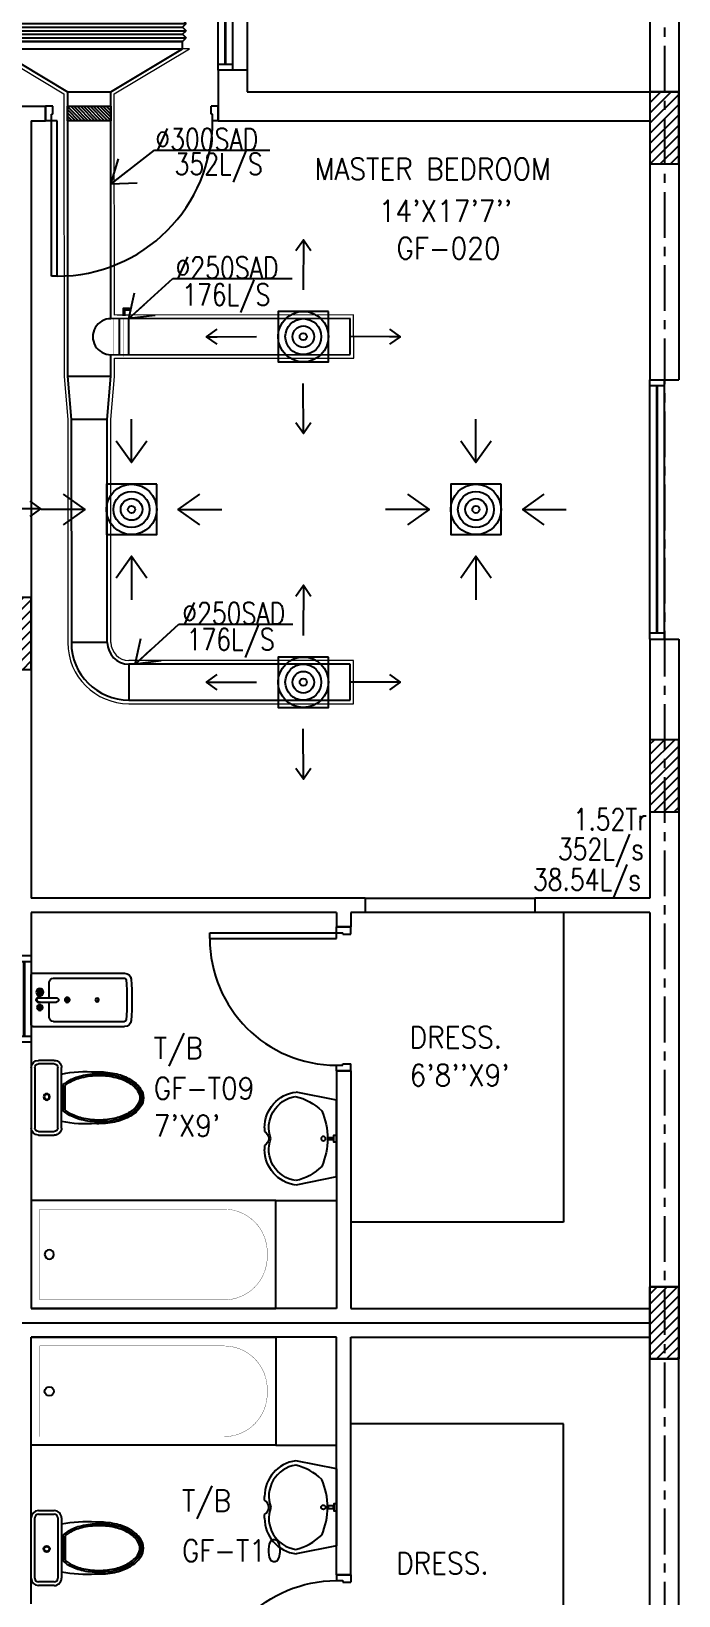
# Model space of a CAD drawing. Header units: millimetres. Extents: x -1288794 to 2153086, y -2701644 to -1335282.
# Drawn here: x 988963 to 993463, y -1493463 to -1482598 of the extents above; entities that cross this region are included whole.
import ezdxf

# ---------------------------------------------------------------- set-up
doc = ezdxf.new("R2010")
doc.units = ezdxf.units.MM
doc.header["$LTSCALE"] = 100
doc.linetypes.add('CENTER', pattern=[50.800000000000004, 31.75, -6.349999999999999, 6.349999999999999, -6.349999999999999])
doc.linetypes.add('DASHED2', pattern=[9.524999999999999, 6.349999999999999, -3.174999999999999])
for name, color, linetype in [('A-ANNO-TEXT', 8, 'Continuous'), ('A-DOOR', 4, 'Continuous'), ('A-FLOR-OVHD', 4, 'DASHED2'), ('A-FLOR-PFIX', 8, 'Continuous'), ('A-FLOR-SPCL', 8, 'Continuous'), ('A-GLAZ', 5, 'Continuous'), ('A-GRID', 253, 'CENTER'), ('A-WALL-FULL', 8, 'Continuous'), ('AC- VD', 5, 'Continuous'), ('AC-FD', 1, 'Continuous'), ('AC-SAD', 3, 'Continuous'), ('AC-SAD TEXT', 3, 'Continuous'), ('FCU-AC', 160, 'Continuous'), ('L1-E014-C22-VAC (08-08-2010)$0$ETA-AC-DAMPER', 4, 'Continuous'), ('RCD RIGHT', 1, 'Continuous'), ('S-COL- HACT.', 9, 'Continuous'), ('S-COL.', 8, 'Continuous'), ('SCD  RIGHT', 3, 'Continuous')]:
    doc.layers.add(name, color=color, linetype=linetype)
doc.layers.add('INSULATION', color=1, linetype='Continuous', lineweight=5)
doc.styles.add('ROMANS', font='romans.shx', dxfattribs={"width": 0.8})
doc.styles.add('SIMPLEX', font='simplex.shx', dxfattribs={"width": 0.8})
doc.dimstyles.new('100 of DIM2', dxfattribs={"dimscale": 0, "dimtxt": 200, "dimasz": 150, "dimexe": 75, "dimexo": 200, "dimgap": 75, "dimtad": 1, "dimdec": 0, "dimrnd": 5, "dimzin": 0, "dimdsep": 46, "dimtxsty": 'ROMANS', "dimblk": 'ARCHTICK', "dimcen": 100, "dimclrd": 94, "dimclre": 94, "dimclrt": 2, "dimadec": 0, "dimazin": 0, "dimtfac": 1, "dimtdec": 0, "dimtofl": 0, "dimtmove": 2, "dimatfit": 3, "dimldrblk": 'OPEN90', "dimfxl": 75, "dimtolj": 1, "dimtzin": 0, "dimarcsym": 0})
pattern_1 = [(45, (2089817.725293523, -1109556.6492245), (-35.35533905932737, 35.35533905932738), [])]

# ---------------------------------------------------------------- blocks, each defined once
blk = doc.blocks.new('W-180')
for p, q in [((1800, 100.000000000007), (0, 100)), ((1800, 6.9917e-12), (0, 0)), ((40, 0), (40, 100)), ((1759.999999999854, 100.0000000000064), (1760, 7.5318e-12))]:
    blk.add_line(p, q)
at = {"linetype": 'Continuous'}
for p, q in [((1759.999999999923, 53.0000000000036), (40, 52.99999999998624)), ((1759.999999999932, 47.00000000000357), (40, 46.99999999998624))]:
    blk.add_line(p, q, dxfattribs=at)
blk = doc.blocks.new('D-100-R1')
for p, q in [((-80.00000000005821, 979.9999999999707), (-80, 100.0000000000291)), ((-80.00000000005821, 979.9999999999707), (-40.00000000004365, 979.9999999999707)), ((-40.00000000004365, 979.9999999999707), (-40, 55.0000000000291)), ((-1000, 100), (-1000, -5.82077e-11)), ((-1000, 100), (-960, 100)), ((-960, 100), (-960, 54.9999999999709)), ((-960, 54.9999999999709), (-950, 55)), ((-950, 55), (-950, -5.82077e-11)), ((-80, 100.0000000000291), (0, 100.0000000000582)), ((-50, 55.0000000000291), (-50, 0)), ((-50, 55.0000000000291), (-40, 55.0000000000291)), ((-50, 0), (0, 0)), ((0, 100.0000000000582), (0, 0)), ((-1000, -5.82077e-11), (-950, -5.82077e-11))]:
    blk.add_line(p, q)
at = {"linetype": 'Continuous'}
blk.add_arc((-80, 100), 880, 90.00000000000378, 180, dxfattribs=at)
blk = doc.blocks.new('LAV-4')
for p, q in [((-266.2553468996721, 7.276000000000001e-12), (-322.3484069099377, -283.1271783695992)), ((-266.2553468996721, 7.276000000000001e-12), (268.0519240271296, 0)), ((268.0519240271296, 0), (323.5529494794882, -280.1389107684736)), ((-48.07998733082968, -499.72392714952), (-74.59001087079923, -499.72392714952)), ((75.40998912920077, -499.72392714952), (49.87656445829452, -499.72392714952))]:
    blk.add_line(p, q)
for points in [[(-24.61463215259391, 0), (-24.61463215259391, -18.45157084382663), (24.61463215259391, -18.45157084382663), (24.61463215259391, 0)], [(-9.230487057224307, -19.98922554723685), (-9.230487057224307, -56.89251003344543), (7.69207254768662, -56.89251003344543), (7.69207254768662, -19.98922554723685)]]:
    blk.add_lwpolyline(points, close=True)
blk.add_circle((-1.819e-12, -90.72062791136706), 15.37640423555422)
for centre, radius, start, end in [((73.51774171309624, -366.0048290156628), 375.0475363514937, 135.3333168206905, 167.1432053892985), ((9.77888685156e-05, -538.9130493305273), 477.4075751868683, 66.12608174697087, 113.8739638836853), ((-73.51774171310353, -366.0048290156628), 375.0475363514937, 12.5198795855179, 44.66671623331233), ((-74.59001087079923, -249.72392714952), 250, 187.6784243304662, 270), ((-74.59001087079923, -249.72392714952), 220, 188.5814100731269, 289.952340662111), ((75.40998912920077, -249.72392714952), 220, 250.0877971685924, 350.8514804261562), ((75.40998912920077, -249.72392714952), 250, 270, 353.0120881961146), ((0.8982885637287836, -526.6306539273427), 55.88240739009742, 28.78265211223072, 151.2173478877693), ((49.72955216628361, -499.4580362637716), 0, 238.1883268074506, 0)]:
    blk.add_arc(centre, radius, start, end)
blk = doc.blocks.new('BT-2')
blk.add_lwpolyline([(0, 750), (1700, 749.9999999999997), (1700, -2.842e-13), (0, 0)], close=True)
at = {"const_width": 2}
blk.add_lwpolyline([(60, 690), (1340, 689.9999999999997, -0.4142135623730984), (1640, 389.9999999999961), (1640.000000000007, 359.9999999999925, -0.4142135623730888), (1340.000000000007, 59.99999999999977), (59.99999999999272, 60)], format="xyb", close=True, dxfattribs=at)
blk.add_circle((125.037195624338, 374.5032545407373), 31.93218163190613)
blk = doc.blocks.new('BIDET-1')
for p, q in [((175, 0), (-175, 0)), ((-185, -10), (-185.0000000000582, -649.1164947376237)), ((-38.65484364598524, -59.29155510873534), (-68.97727388842033, -59.27133589040022)), ((-53.8059491579188, -44.12023037835024), (-53.82616837625391, -74.44266062078532)), ((-15.00000000005821, -54.30481953505659), (-15, -174.3048195349984)), ((14.99999999994179, -54.30481953505659), (15, -174.3048195349984)), ((38.65484364586882, -59.29155510873534), (68.97727388830388, -59.27133589040022)), ((53.8059491578606, -44.12023037835024), (53.82616837625391, -74.44266062078532)), ((185, -10), (184.9999999999418, -649.1164947376237)), ((-150, -155), (-150.0000000000582, -649.1164947376237)), ((-15, -125), (-120, -125)), ((120, -125), (15, -125)), ((150, -155), (150, -649.1164947376237)), ((12.5, -250), (-12.5, -250)), ((-8.83883476484334, -258.8388347648433), (8.838834764785132, -241.1611652351567)), ((-8.83883476484334, -241.1611652351567), (8.838834764785132, -258.8388347648433)), ((0, -237.5), (0, -262.5))]:
    blk.add_line(p, q)
for centre, radius in [((-53.81605876714457, -59.28144549956779), 25), ((-53.81605876714457, -59.28144549956779), 20), ((-53.81605876714457, -59.28144549956779), 15.16121849181179), ((-53.81605876714457, -59.28144549956779), 10.16121849181179), ((53.81605876714457, -59.28144549956779), 20), ((53.81605876714457, -59.28144549956779), 15.16121849181179), ((53.81605876714457, -59.28144549956779), 10.16121849181179), ((0, -250), 17.5), ((0, -250), 12.5), ((0, -457.4883129823137), 12.5), ((0, -457.4883129823137), 10)]:
    blk.add_circle(centre, radius)
for centre, radius, start, end in [((-175, -10), 10, 90, 180), ((175, -10), 10, 0, 90), ((0, -54.30481953499839), 20, 318.5903778907394, 221.4096221092606), ((0, -54.30481953499839), 15, 0, 180), ((-120, -155), 30, 90, 180), ((0, -174.3048195349984), 15, 180, 0), ((120, -155), 30, 0, 90), ((-140, -649.1164947376237), 45, 180, 265.2062157567246), ((-140, -649.1164947376237), 10, 180, 265.2062157567246), ((140, -649.1164947376237), 10, 274.7937842432754, 0), ((140, -649.1164947376237), 45, 274.7937842432754, 0), ((-5.82077e-11, 1020.270940063172), 1720.247566027802, 265.2062157567246, 274.7937842432754), ((-5.82077e-11, 1020.270940063172), 1685.247566027802, 265.2062157567246, 274.7937842432754)]:
    blk.add_arc(centre, radius, start, end)
blk = doc.blocks.new('WC-1')
for p, q in [((-210, 6.45741e-11), (210, -6.45741e-11)), ((-260.0000000000582, -159.9999999999113), (-260.0000000000155, -49.99999999992041)), ((-235.0000000000582, -159.9999999999281), (-235.0000000000155, -49.99999999992815)), ((-210.0000000000073, -24.99999999993543), (209.9999999999927, -25.00000000006457)), ((234.9999999999845, -50.00000000006276), (234.99999999996, -160.0000000000627)), ((259.9999999999845, -50.00000000007048), (259.99999999996, -160.0000000000705)), ((209.9999999999527, -185.0000000000646), (-210.0000000000655, -184.9999999999354)), ((209.9999999999445, -210.0000000000646), (-210.0000000000737, -209.9999999999354)), ((91.47615770909852, -222.5000000000282), (-91.47615771196342, -222.4999999999718)), ((85.75415153929588, -235.0000000000264), (-85.75415153759332, -234.9999999999736))]:
    blk.add_line(p, q)
for radius in [22.10058430915524, 17.10058430915523]:
    blk.add_circle((-6.103973758987193, -107.4929482146744), radius)
for centre, radius, start, end in [((-210.0000000000155, -49.99999999993542), 50, 89.99999999998244, 179.9999999999824), ((-210.0000000000155, -49.99999999993542), 25, 89.99999999998244, 179.9999999999824), ((209.9999999999845, -50.00000000006457), 50, 359.9999999999894, 89.99999999998244), ((209.9999999999845, -50.00000000006457), 25, 359.9999999999894, 89.99999999998244), ((-210.0000000000582, -159.9999999999354), 50, 179.9999999999792, 269.9999999999824), ((-210.0000000000582, -159.9999999999354), 25, 179.9999999999792, 269.9999999999824), ((722.2740576860797, -383.2329258520217), 904.0616061515724, 168.9528762463656, 184.063166162121), ((209.99999999996, -160.0000000000646), 25, 269.9999999999824, 359.9999999999884), ((209.99999999996, -160.0000000000646), 50, 269.9999999999824, 359.9999999999884), ((178.1919626198178, -428.1672622903807), 340.7320624944951, 149.8586144479107, 166.4765809055045), ((178.1919626198178, -428.1672622903625), 328.2320624944887, 149.858614447914, 166.4765809055076), ((68.55654542101274, -364.5079877878317), 213.9549828051977, 138.4151582942605, 149.8586144479058), ((68.55654542100363, -364.5079877878317), 201.4549828051949, 139.9943486805204, 149.8586144479042), ((-68.55654542114553, -364.5079877877533), 201.4549828051043, 30.14138555206289, 40.00565131911324), ((-68.55654542114553, -364.5079877877352), 213.9549828050913, 30.14138555205902, 41.58484170619487), ((-178.1919626200979, -428.1672622902533), 328.2320624945077, 13.5234190944571, 30.14138555205006), ((-178.1919626200888, -428.1672622902715), 340.7320624945054, 13.52341909446088, 30.14138555205409), ((352.1246317655295, -470.000000000117), 519.6246317656733, 166.4765809054962, 179.9999999999812), ((352.1246317655387, -470.0000000001262), 507.1246317656823, 166.4765809054951, 179.9999999999801), ((-352.1246317658261, -469.9999999999102), 507.1246317656823, 359.9999999999848, 13.52341909446973), ((-352.1246317658261, -469.999999999901), 519.6246317656824, 359.9999999999836, 13.52341909446853), ((352.1246317655295, -470.0000000001081), 532.1246317656733, 177.5541293824439, 179.9999999999824), ((352.1246317654022, -470.0000000001081), 532.1246317655459, 179.9999999999824, 193.523419094469), ((352.1246317654022, -470.0000000000898), 519.6246317655459, 179.9999999999836, 193.5234190944703), ((352.1246317654022, -470.0000000000807), 507.1246317655458, 179.9999999999849, 193.5234190944715), ((-352.1246317660534, -469.9999999998647), 507.1246317659097, 346.4765809054981, 359.99999999998), ((-352.1246317660625, -469.9999999998738), 519.6246317659188, 346.4765809054994, 359.9999999999814), ((-352.1246317660716, -469.9999999998921), 532.1246317659279, 346.4765809055007, 359.9999999999824), ((-352.1246317658261, -469.9999999998921), 532.1246317656824, 359.9999999999824, 2.445870617514181), ((178.1919626197104, -511.8327377097467), 353.2320624944095, 193.5234190944576, 210.1413855520581), ((178.1919626197286, -511.8327377097648), 340.7320624944198, 193.5234190944536, 210.1413855520537), ((178.1919626197468, -511.832737709783), 328.2320624944313, 193.5234190944496, 210.1413855520493), ((-178.1919626202598, -511.8327377095465), 328.2320624946647, 329.8586144479149, 346.4765809054953), ((-178.1919626202598, -511.8327377095283), 340.7320624946722, 329.8586144479113, 346.476580905492), ((-178.1919626202507, -511.8327377095101), 353.2320624946706, 329.8586144479074, 346.4765809054887), ((68.55654542087541, -575.4920122122558), 226.4549828051087, 210.1413855520583, 234.4971620979831), ((68.55654542087541, -575.4920122122468), 213.954982805112, 210.1413855520589, 234.4971620979841), ((68.55654542087541, -575.4920122122284), 201.4549828051248, 210.1413855520627, 234.497162097987), ((-2.055458e-10, -671.5946751609408), 108.4053248390518, 234.4971620979795, 269.9999999999824), ((-2.055458e-10, -671.5946751609408), 95.90532483905179, 234.4971620979795, 269.9999999999824), ((-2.055458e-10, -671.5946751609408), 83.40532483905234, 234.4971620979796, 269.9999999999824), ((-2.055458e-10, -671.5946751609498), 83.40532483905031, 269.9999999999824, 305.5028379019857), ((-2.055458e-10, -671.5946751609498), 95.90532483905048, 269.9999999999824, 305.5028379019858), ((-2.055458e-10, -671.5946751609498), 108.4053248390506, 269.9999999999824, 305.5028379019859), ((-68.55654542121921, -575.4920122122047), 201.4549828051104, 305.5028379019778, 329.8586144479044), ((-68.55654542121921, -575.4920122122047), 213.954982805105, 305.502837901979, 329.8586144479049), ((-68.55654542122828, -575.4920122122139), 226.4549828051069, 305.502837901982, 329.8586144479068)]:
    blk.add_arc(centre, radius, start, end)
at = {"linetype": 'Continuous', "ltscale": 50}
blk.add_arc((-722.274057685634, -383.2329258515035), 904.0616061509076, 355.9368338378321, 11.04712375360263, dxfattribs=at)
blk = doc.blocks.new('W-60')
for p, q in [((600, 99.99999999997908), (0, 100)), ((600, -2.09468e-11), (0, 0)), ((40, 0), (40, 100)), ((559.9999999998544, 99.99999999997853), (560, -2.04068e-11))]:
    blk.add_line(p, q)
at = {"linetype": 'Continuous'}
for p, q in [((559.9999999999229, 52.99999999997565), (40, 52.99999999998624)), ((559.9999999999317, 46.99999999997564), (40, 46.99999999998624))]:
    blk.add_line(p, q, dxfattribs=at)
blk = doc.blocks.new('W-120')
for p, q in [((1200, 100.0000000000075), (0, 100)), ((1200, 7.5318e-12), (0, 0)), ((40, 0), (40, 100)), ((1159.999999999854, 100.000000000007), (1160, 8.0718e-12))]:
    blk.add_line(p, q)
at = {"linetype": 'Continuous'}
for p, q in [((1159.999999999923, 53.00000000000412), (40, 52.99999999998624)), ((1159.999999999931, 47.00000000000412), (40, 46.99999999998624))]:
    blk.add_line(p, q, dxfattribs=at)
blk = doc.blocks.new('D-120-R1')
for p, q in [((-80.00000000005821, 1180.000000000058), (-40.00000000005821, 1180.000000000058)), ((-80.00000000005821, 1180.000000000029), (-80, 100.0000000000291)), ((-40.00000000005821, 1180.000000000058), (-40, 55.0000000000291)), ((-1200, 100), (-1160, 100)), ((-1200, 100), (-1200, -5.82077e-11)), ((-1160, 100), (-1160, 54.9999999999709)), ((-1160, 54.9999999999709), (-1150, 55)), ((-1150, 55), (-1150, -5.82077e-11)), ((-80, 100.0000000000291), (0, 100.0000000000582)), ((-50, 55.0000000000291), (-40, 55.0000000000291)), ((-50, 55.0000000000291), (-50, 0)), ((-50, 0), (0, 0)), ((0, 100.0000000000582), (0, 0)), ((-1200, -5.82077e-11), (-1150, -5.82077e-11))]:
    blk.add_line(p, q)
at = {"linetype": 'Continuous'}
blk.add_arc((-80, 100.0000000000291), 1080, 90.00000000000308, 180.0000000000015, dxfattribs=at)
blk = doc.blocks.new('_ArchTick')
at = {"color": 0, "linetype": 'ByBlock', "const_width": 0.15}
blk.add_lwpolyline([(-0.5, -0.5), (0.5, 0.5)], dxfattribs=at)
blk = doc.blocks.new('fcu 2 tr')
h = blk.add_hatch()
h.set_pattern_fill('NET', color=3)
h.set_pattern_definition([(0, (0, 0), (0, 3.175), []), (90, (0, 0), (-3.175, 1.944126793646423e-16), [])])
h.paths.add_polyline_path([(80953.5437703794, -1588492.986246665), (79653.5437703794, -1588492.986246665), (79653.5437703794, -1588542.986246665), (80953.5437703794, -1588542.986246665)])
at = {"layer": 'FCU-AC'}
for p, q in [((79653.5437703794, -1587779.986246665), (79628.5437703794, -1587804.986246665)), ((80953.5437703794, -1587779.986246665), (79653.5437703794, -1587779.986246665)), ((80953.5437703794, -1587779.986246665), (80978.5437703794, -1587804.986246665)), ((80978.5437703794, -1587804.986246665), (79628.5437703794, -1587804.986246665)), ((79653.5437703794, -1587829.986246665), (79628.5437703794, -1587804.986246665)), ((79653.5437703794, -1587829.986246665), (79628.5437703794, -1587854.986246665)), ((80978.5437703794, -1587854.986246665), (79628.5437703794, -1587854.986246665)), ((79653.5437703794, -1587879.986246665), (79628.5437703794, -1587854.986246665)), ((79653.5437703794, -1587879.986246665), (79628.5437703794, -1587904.986246665)), ((80953.5437703794, -1587829.986246665), (79653.5437703794, -1587829.986246665)), ((80953.5437703794, -1587829.986246665), (79653.5437703794, -1587829.986246665)), ((80953.5437703794, -1587879.986246665), (79653.5437703794, -1587879.986246665)), ((80953.5437703794, -1587879.986246665), (79653.5437703794, -1587879.986246665)), ((80953.5437703794, -1587829.986246665), (80978.5437703794, -1587804.986246665)), ((80953.5437703794, -1587829.986246665), (80978.5437703794, -1587854.986246665)), ((80953.5437703794, -1587879.986246665), (80978.5437703794, -1587854.986246665)), ((80953.5437703794, -1587879.986246665), (80978.5437703794, -1587904.986246665)), ((80978.5437703794, -1587904.986246665), (79628.5437703794, -1587904.986246665)), ((79653.5437703794, -1587929.986246665), (79628.5437703794, -1587904.986246665)), ((80953.5437703794, -1587929.986246665), (80978.5437703794, -1587904.986246665))]:
    blk.add_line(p, q, dxfattribs=at)
at = {"layer": 'FCU-AC', "color": 1}
for p, q in [((80953.5437703794, -1587729.986246665), (79653.5437703794, -1587729.986246665)), ((79653.5437703794, -1587729.986246665), (79653.5437703794, -1587779.986246665)), ((79653.5437703794, -1587779.986246665), (80953.5437703794, -1587779.986246665)), ((80953.5437703794, -1587779.986246665), (80953.5437703794, -1587729.986246665)), ((80953.5437703794, -1587929.986246665), (79653.5437703794, -1587929.986246665)), ((79653.5437703794, -1587929.986246665), (79653.5437703794, -1587979.986246665)), ((79653.5437703794, -1587979.986246665), (80953.5437703794, -1587979.986246665)), ((80953.5437703794, -1587979.986246665), (80953.5437703794, -1587929.986246665))]:
    blk.add_line(p, q, dxfattribs=at)
at = {"layer": 'FCU-AC'}
blk.add_lwpolyline([(79603.5437703794, -1588492.986246665), (81003.5437703794, -1588492.986246665), (81003.5437703794, -1587979.986246665), (79603.5437703794, -1587979.986246665)], close=True, dxfattribs=at)
at = {"layer": 'FCU-AC', "color": 6}
for points in [[(79528.5437703794, -1588092.986246665), (81078.5437703794, -1588092.986246665), (81078.5437703794, -1588042.986246665), (79528.5437703794, -1588042.986246665)], [(79528.5437703794, -1588392.986246665), (81078.5437703794, -1588392.986246665), (81078.5437703794, -1588342.986246665), (79528.5437703794, -1588342.986246665)]]:
    blk.add_lwpolyline(points, close=True, dxfattribs=at)
at = {"layer": 'FCU-AC', "color": 3}
blk.add_lwpolyline([(79653.5437703794, -1588542.986246665), (80953.5437703794, -1588542.986246665), (80953.5437703794, -1588492.986246665), (79653.5437703794, -1588492.986246665)], close=True, dxfattribs=at)
at = {"layer": 'FCU-AC', "color": 6}
for centre in [(79566.0437703794, -1588067.986246665), (81041.0437703794, -1588067.986246665), (79566.0437703794, -1588367.986246665), (81041.0437703794, -1588367.986246665)]:
    blk.add_circle(centre, 12.5, dxfattribs=at)
blk = doc.blocks.new('*U268')
at = {"layer": 'L1-E014-C22-VAC (08-08-2010)$0$ETA-AC-DAMPER', "color": 5}
for p, q in [((-32.98793067515362, 0), (-32.98793067509541, 250.000043292218)), ((32.98793068795931, 0), (32.98793068801752, 250.000043292218))]:
    blk.add_line(p, q, dxfattribs=at)
for points, const_width in [([(-90.75000000494767, 250.000043292218), (90.75000000506407, 250.000043292218)], 1.815000000003873), ([(1.164153e-10, 0), (1.74623e-10, 264.0478224599292)], 1.500000000003199), ([(-90.75000000500583, 0), (90.75000000500583, 0)], 1.815000000003873), ([(-47.8157843524823, 0), (-47.8157843524823, -20.16960016451776), (48.18848804885057, -20.16960016451776), (48.18848804885057, 0)], 1.500000000003199)]:
    blk.add_lwpolyline(points, dxfattribs=dict(at, const_width=const_width))
at = {"layer": 'L1-E014-C22-VAC (08-08-2010)$0$ETA-AC-DAMPER', "color": 5, "const_width": 1.815000000003873}
blk.add_lwpolyline([(75.00000000017462, 250.000043292218), (75.00000000011643, 0), (-74.99999999988357, 0), (-74.99999999982538, 250.000043292218)], close=True, dxfattribs=at)
at = {"layer": 'L1-E014-C22-VAC (08-08-2010)$0$ETA-AC-DAMPER', "color": 5}
blk.add_lwpolyline([(5.687398128095082, -20.16960016451776), (5.687398128095082, -61.65468423324636), (40.11141208291518, -61.65468423324636), (40.11141208291518, -71.6238728290773), (-5.687398128095082, -71.6238728290773), (-5.687398128095082, -20.16960016451776)], dxfattribs=at)
blk = doc.blocks.new('abcd')
at = {"layer": 'SCD  RIGHT'}
blk.add_lwpolyline([(558555.0001856379, -1481705.000492999), (558905.0001856379, -1481705.000492999), (558905.0001856379, -1481355.000492999), (558555.0001856379, -1481355.000492999)], close=True, dxfattribs=at)
for radius in [175, 125, 75, 25]:
    blk.add_circle((558730, -1481530), radius, dxfattribs=at)
for points in [[(558729.5885147614, -1480856.490570364), (558730.4153907088, -1481205.000492999)], [(558056.4905710882, -1481529.587331845), (558405.0004922699, -1481530.414819897)], [(559403.5094303575, -1481529.589697677), (559054.9995062707, -1481530.415961521)], [(558729.5885147614, -1482203.509429636), (558730.4153907088, -1481854.999507001)]]:
    blk.add_leader(points, dimstyle='100 of DIM2', override={"dimscale": 1, "dimasz": 75, "dimtad": 0, "dimclrd": 3, "dimfxl": 0.2}, dxfattribs=at)
blk = doc.blocks.new('cdcdcd')
at = {"layer": 'RCD RIGHT'}
blk.add_lwpolyline([(-175, -175.0000000032014), (175, -175.0000000032014), (175, 174.9999999967986), (-175, 174.9999999967986)], close=True, dxfattribs=at)
for radius in [175, 125, 75, 25]:
    blk.add_circle((0, 0), radius, dxfattribs=at)
for points in [[(-0.001058535417541862, 324.9999999967404), (-0.001058535417541862, 627.8753275054041)], [(-324.9999999999418, 0.001058532216120511), (-627.8753275086056, 0.001058532216120511)], [(324.9999999999418, -0.001058538618963212), (627.8753275086056, -0.001058538618963212)], [(0.001058535417541862, -325.0000000031432), (0.001058535417541862, -627.875327511807)]]:
    blk.add_leader(points, dimstyle='100 of DIM2', override={"dimscale": 1, "dimtad": 0, "dimcen": 150, "dimclrd": 256, "dimclre": 256, "dimfxl": 0.2}, dxfattribs=at)

msp = doc.modelspace()

# ---------------------------------------------------------------- hatches: boundary and pattern name
at = {"layer": 'AC-FD', "linetype": 'ByBlock'}
h = msp.add_hatch(dxfattribs=at)
h.set_pattern_fill('ANSI31', color=256, scale=5, angle=90, style=0)
h.set_pattern_definition([(135, (-602258.0685891837, -1545158.652695529), (-11.22532015133644, -11.22532015133644), [])])
h.paths.add_polyline_path([(989514.8071204383, -1483218.671697094), (989514.8071204379, -1483118.671697094), (989214.807085894, -1483118.634524935), (989214.807085894, -1483218.634524936)])
at = {"layer": 'S-COL- HACT.', "linetype": 'Continuous', "ltscale": 3}
h = msp.add_hatch(dxfattribs=at)
h.set_pattern_fill('ANSI31', color=256, scale=400, style=0)
h.set_pattern_definition(pattern_1)
h.paths.add_polyline_path([(993262.5421939048, -1483018.634524892), (993262.5421939048, -1483518.634524891), (993462.5421939048, -1483518.634524892), (993462.5421939048, -1483018.634524892)])
h = msp.add_hatch(dxfattribs=at)
h.set_pattern_fill('ANSI31', color=256, scale=400, style=0)
h.set_pattern_definition(pattern_1)
h.paths.add_polyline_path([(988762.5421939063, -1486529.383864248), (988762.5421939059, -1487029.383864248), (988962.5421939059, -1487029.383864248), (988962.5421939063, -1486529.383864248)])
h = msp.add_hatch(dxfattribs=at)
h.set_pattern_fill('ANSI31', color=256, scale=400, style=0)
h.set_pattern_definition(pattern_1)
h.paths.add_polyline_path([(993262.5421939048, -1487518.63452489), (993262.5421939048, -1488018.63452489), (993462.5421939048, -1488018.63452489), (993462.5421939048, -1487518.63452489)])
h = msp.add_hatch(dxfattribs=at)
h.set_pattern_fill('ANSI31', color=256, scale=400, style=0)
h.set_pattern_definition(pattern_1)
h.paths.add_polyline_path([(993262.5421939048, -1491818.63452489), (993262.5421939048, -1491318.63452489), (993462.5421939048, -1491318.634524889), (993462.5421939048, -1491818.63452489)])

# ---------------------------------------------------------------- linework, layer by layer
at = {"layer": 'A-FLOR-OVHD', "linetype": 'Continuous', "ltscale": 3}
for p, q in [((991283.3795262296, -1488618.634524933), (992462.5421939048, -1488618.634524932)), ((992462.5421939048, -1488718.634524933), (991283.3795262296, -1488718.634524933))]:
    msp.add_line(p, q, dxfattribs=at)
at = {"layer": 'A-FLOR-PFIX', "ltscale": 3}
for p, q in [((990662.5421939052, -1490718.634524933), (991083.3795262298, -1490718.634524933)), ((990662.5421939052, -1492418.634524933), (991083.3795262298, -1492418.634524933))]:
    msp.add_line(p, q, dxfattribs=at)
at = {"layer": 'A-FLOR-SPCL', "ltscale": 3}
for p, q in [((993262.542193905, -1481518.634524936), (993262.5421939048, -1483018.634524936)), ((993462.5421939048, -1481518.634524936), (993462.5421939048, -1483018.634524936)), ((992662.5421939048, -1488718.634524934), (992662.5421939048, -1490868.634524933)), ((992662.5421939048, -1490868.634524933), (991183.3795262298, -1490868.634524933)), ((992662.5421939048, -1492268.634524933), (991183.3795262298, -1492268.634524933)), ((992662.5421939048, -1494418.634524932), (992662.5421939048, -1492268.634524933))]:
    msp.add_line(p, q, dxfattribs=at)
at = {"layer": 'A-GLAZ', "ltscale": 3}
msp.add_line((990462.5421939052, -1481668.634524935), (990462.5421939052, -1482868.634524935), dxfattribs=at)
at = {"layer": 'A-GRID', "ltscale": 0.1}
msp.add_line((993362.542193905, -1466442.619941896), (993362.542193905, -1514576.979935916), dxfattribs=at)
at = {"layer": 'A-WALL-FULL', "ltscale": 3}
for p, q in [((990262.5421939052, -1482868.634524935), (990262.542193905, -1483218.634524935)), ((990462.5421939052, -1482868.634524935), (990262.5421939052, -1482868.634524935)), ((990462.5421939052, -1482868.634524935), (990462.5421939052, -1483018.634524935)), ((990462.5421939052, -1483018.634524935), (993462.5421939048, -1483018.634524936)), ((993462.5421939048, -1483018.634524936), (993462.5421939048, -1485018.634524934)), ((988862.5421939048, -1483118.634524935), (989062.542193905, -1483118.634524935)), ((989062.542193905, -1483118.634524935), (989062.542193905, -1483218.634524935)), ((988962.542193905, -1483218.634524935), (988962.542193905, -1488618.634524934)), ((988962.542193905, -1483218.634524935), (989062.542193905, -1483218.634524935)), ((989062.542193905, -1483218.634524935), (989062.542193905, -1483218.634524935)), ((990262.542193905, -1483218.634524935), (993262.5421939048, -1483218.634524936)), ((993262.5421939048, -1483218.634524936), (993262.5421939045, -1485018.634524934)), ((993262.5421939048, -1485018.634524934), (993462.5421939048, -1485018.634524934)), ((993262.5421939045, -1486818.634524934), (993262.5421939045, -1488618.634524933)), ((993262.5421939045, -1486818.634524935), (993462.5421939048, -1486818.634524935)), ((993462.5421939048, -1486818.634524935), (993462.5421939045, -1490277.022430058)), ((991283.3795262296, -1488618.634524933), (988962.5421939052, -1488618.634524934)), ((991283.3795262296, -1488618.634524933), (991283.3795262296, -1488718.634524933)), ((992462.5421939048, -1488618.634524933), (992462.5421939048, -1488718.634524933)), ((993262.5421939045, -1488618.634524933), (992462.5421939048, -1488618.634524933)), ((991083.3795262296, -1488718.634524933), (988962.542193905, -1488718.634524934)), ((988962.542193905, -1488718.634524934), (988962.542193905, -1489018.634524934)), ((991083.3795262296, -1488718.634524933), (991083.3795262296, -1488818.634524933)), ((991283.3795262296, -1488718.634524933), (991183.3795262296, -1488718.634524933)), ((991183.3795262296, -1488718.634524933), (991183.3795262296, -1488818.634524933)), ((993262.5421939045, -1488718.634524933), (992462.5421939048, -1488718.634524933)), ((993262.5421939048, -1488718.634524934), (993262.5421939043, -1490277.022430058)), ((991183.3795262296, -1488818.634524933), (991083.3795262296, -1488818.634524933)), ((988962.542193905, -1489018.634524934), (988762.542193905, -1489018.634524934)), ((988962.542193905, -1489618.634524934), (988762.5421939048, -1489618.634524934)), ((988962.542193905, -1489618.634524934), (988962.542193905, -1491468.634524933)), ((991083.3795262296, -1489818.634524934), (991083.3795262298, -1491468.634524933)), ((991183.3795262298, -1489818.634524934), (991083.3795262296, -1489818.634524934)), ((991183.3795262298, -1489818.634524934), (991183.3795262298, -1491468.634524933)), ((993262.5421939043, -1490277.022430058), (993262.5421939045, -1491468.634524933)), ((993462.5421939045, -1490277.022430058), (993462.5421939045, -1491568.634524933)), ((993262.5421939043, -1490577.022430058), (993262.5421939045, -1491468.634524933)), ((991083.3795262298, -1491468.634524933), (988962.542193905, -1491468.634524933)), ((991183.3795262298, -1491468.634524933), (993262.5421939045, -1491468.634524933)), ((966846.4130851546, -1491568.634524933), (993262.5421939048, -1491568.634524933)), ((993462.5421939048, -1493460.246619809), (993462.5421939045, -1491568.634524933)), ((991083.3795262298, -1491668.634524933), (988962.542193905, -1491668.634524933)), ((988962.542193905, -1493518.634524933), (988962.542193905, -1491668.634524933)), ((991083.3795262296, -1493318.634524933), (991083.3795262298, -1491668.634524933)), ((991183.3795262298, -1491668.634524933), (993262.5421939045, -1491668.634524933)), ((991183.3795262298, -1493318.634524933), (991183.3795262298, -1491668.634524933)), ((993262.5421939045, -1493460.246619809), (993262.5421939045, -1491668.634524933)), ((991183.3795262298, -1493318.634524933), (991083.3795262296, -1493318.634524933)), ((993262.5421939048, -1494418.634524933), (993262.5421939045, -1493460.246619809)), ((993462.5421939048, -1496318.634524932), (993462.5421939045, -1493460.246619809))]:
    msp.add_line(p, q, dxfattribs=at)
at = {"layer": 'AC-FD', "linetype": 'ByBlock'}
msp.add_lwpolyline([(989214.807085894, -1483218.634524936), (989214.807085894, -1483118.634524935), (989514.8071204381, -1483118.671697094), (989514.8071204381, -1483218.671697094)], close=True, dxfattribs=at)
at = {"layer": 'AC-SAD'}
for p, q in [((988714.6584077834, -1482718.634524935), (989214.7699137756, -1483018.634524935)), ((989514.769934502, -1483018.634524935), (990014.6584077834, -1482718.634524935)), ((989214.7699137756, -1483018.634524935), (989514.769934502, -1483018.634524935)), ((989214.7699137756, -1483018.634524935), (989215.5041801292, -1484993.94931629)), ((989515.3554709431, -1484593.837837941), (989514.769934502, -1483018.634524935)), ((991178.2261764208, -1484593.219713673), (989515.3554709431, -1484593.837837941)), ((991178.3191067105, -1484843.219696401), (991178.2261764208, -1484593.219713673)), ((989515.4484012328, -1484843.837820668), (991178.3191067105, -1484843.219696401)), ((989515.5041594028, -1484993.837799942), (989515.4484012328, -1484843.837820668)), ((989215.5041801292, -1484993.94931629), (989515.5041594028, -1484993.837799942)), ((989215.5041801292, -1484993.94931629), (989240.6156947494, -1485293.940002534)), ((989490.6156774773, -1485293.847072245), (989515.5041594028, -1484993.837799942)), ((989490.6156774773, -1485293.847072245), (989240.6156947493, -1485293.940002534)), ((989240.6156947494, -1485293.940002534), (989241.1916501061, -1486843.3683935)), ((989491.1916328338, -1486843.275463211), (989490.6156774773, -1485293.847072245)), ((989491.191632834, -1486843.275463211), (989241.1916501061, -1486843.3683935)), ((989641.1916224707, -1486993.219705037), (989641.1916224707, -1487243.219705037)), ((991178.2726415657, -1486993.219705037), (989641.1916224707, -1486993.219705037)), ((991178.2726415657, -1487243.219705037), (991178.2726415657, -1486993.219705037)), ((989641.1916224707, -1487243.219705037), (991178.2726415657, -1487243.219705037))]:
    msp.add_line(p, q, dxfattribs=at)
for centre, radius, start, end in [((989515.4019360873, -1484718.837829305), 124.9999999998846, 90.02129805377496, 270.0212980546287), ((989641.1916224707, -1486843.219705037), 399.9999999999573, 180.0212980540418, 270), ((989641.1916224707, -1486843.219705037), 150.0000000002328, 180.0212980541306, 270)]:
    msp.add_arc(centre, radius, start, end, dxfattribs=at)
at = {"layer": 'INSULATION'}
for p, q in [((988666.0591737912, -1482718.634524935), (989189.7751754493, -1483032.794064587)), ((989539.7751960754, -1483032.784502139), (990063.2417043615, -1482718.634524935)), ((990063.2417043615, -1482718.634524935), (990014.6584077834, -1482718.634524935)), ((989189.7751754493, -1483032.794064587), (989190.504568396, -1484994.998473717)), ((989540.3461761869, -1484568.828546639), (989539.7751960754, -1483032.784502139)), ((991203.2168816646, -1484568.210422371), (989540.3461761869, -1484568.828546639)), ((991203.3283980122, -1484868.210401645), (991203.2168816646, -1484568.210422371)), ((989540.4576925345, -1484868.828525912), (991203.3283980122, -1484868.210401645)), ((989540.5045442152, -1484994.868371311), (989540.4576925345, -1484868.828525912)), ((989190.504568396, -1484994.998473717), (989215.6160830163, -1485294.989159961)), ((989515.6160622897, -1485294.877643614), (989540.5045442152, -1484994.868371311)), ((989215.6160830163, -1485294.989159961), (989216.1916518334, -1486843.377686529)), ((989516.1916311065, -1486843.266170182), (989515.6160622897, -1485294.877643614)), ((991203.2726415657, -1486968.219705037), (989641.1916224707, -1486968.219705037)), ((991203.2726415657, -1487268.219705037), (991203.2726415657, -1486968.219705037)), ((989641.1916224707, -1487268.219705037), (991203.2726415657, -1487268.219705037))]:
    msp.add_line(p, q, dxfattribs=at)
for centre, radius, start, end in [((989641.1916224707, -1486843.219705037), 424.999999999911, 180.0212980540261, 270), ((989641.1916224706, -1486843.219705037), 125.0000000002328, 180.0212980540951, 270.0000000000533)]:
    msp.add_arc(centre, radius, start, end, dxfattribs=at)
at = {"layer": 'S-COL.', "linetype": 'Continuous', "ltscale": 3}
for points in [[(993262.5421939048, -1483018.634524923), (993262.5421939048, -1483518.634524923), (993462.5421939048, -1483518.634524924), (993462.5421939048, -1483018.634524923)], [(993262.5421939048, -1483018.634524892), (993262.5421939048, -1483518.634524891), (993462.5421939048, -1483518.634524892), (993462.5421939048, -1483018.634524892)], [(993262.5421939048, -1483018.634524892), (993262.5421939048, -1483518.634524891), (993462.5421939048, -1483518.634524892), (993462.5421939048, -1483018.634524892)], [(988762.5421939063, -1486529.38386428), (988762.5421939059, -1487029.38386428), (988962.5421939059, -1487029.38386428), (988962.5421939063, -1486529.38386428)], [(988762.5421939063, -1486529.383864248), (988762.5421939059, -1487029.383864248), (988962.5421939059, -1487029.383864248), (988962.5421939063, -1486529.383864248)], [(988762.5421939063, -1486529.383864248), (988762.5421939059, -1487029.383864248), (988962.5421939059, -1487029.383864248), (988962.5421939063, -1486529.383864248)], [(993262.5421939048, -1487518.634524922), (993262.5421939048, -1488018.634524922), (993462.5421939048, -1488018.634524922), (993462.5421939048, -1487518.634524922)], [(993262.5421939048, -1487518.63452489), (993262.5421939048, -1488018.63452489), (993462.5421939048, -1488018.63452489), (993462.5421939048, -1487518.63452489)], [(993262.5421939048, -1487518.63452489), (993262.5421939048, -1488018.63452489), (993462.5421939048, -1488018.63452489), (993462.5421939048, -1487518.63452489)], [(993262.5421939048, -1491318.634524921), (993262.5421939048, -1491818.634524921), (993462.5421939048, -1491818.634524921), (993462.5421939048, -1491318.634524921)], [(993262.5421939048, -1491818.634524921), (993262.5421939048, -1491318.634524921), (993462.5421939048, -1491318.634524921), (993462.5421939048, -1491818.634524921)], [(993262.5421939048, -1491318.634524889), (993262.5421939048, -1491818.634524889), (993462.5421939048, -1491818.63452489), (993462.5421939048, -1491318.634524889)], [(993262.5421939048, -1491818.63452489), (993262.5421939048, -1491318.63452489), (993462.5421939048, -1491318.634524889), (993462.5421939048, -1491818.63452489)], [(993262.5421939048, -1491318.634524889), (993262.5421939048, -1491818.634524889), (993462.5421939048, -1491818.63452489), (993462.5421939048, -1491318.634524889)], [(993262.5421939048, -1491818.63452489), (993262.5421939048, -1491318.63452489), (993462.5421939048, -1491318.634524889), (993462.5421939048, -1491818.63452489)]]:
    msp.add_lwpolyline(points, close=True, dxfattribs=at)

# ---------------------------------------------------------------- block references
at = {"layer": 'A-DOOR', "ltscale": 3}
for name, p, rotation in [('D-120-R1', (989062.542193905, -1483118.634524935), 180), ('D-100-R1', (991183.3795262296, -1488818.634524933), 90)]:
    msp.add_blockref(name, p, dxfattribs=dict(at, rotation=rotation))
at = {"layer": 'A-DOOR', "ltscale": 3, "xscale": -1, "rotation": 90}
msp.add_blockref('D-100-R1', (991183.3795262296, -1494318.634524933), dxfattribs=at)
at = {"layer": 'A-FLOR-PFIX', "ltscale": 3, "xscale": -1}
for name, p, rotation in [('BIDET-1', (988962.542193905, -1489324.96153693), 90), ('WC-1', (988962.542193905, -1490004.917872359), 90), ('LAV-4', (991083.3795262296, -1490288.464388911), 270), ('BT-2', (988962.5421939052, -1490718.634524933), 180)]:
    msp.add_blockref(name, p, dxfattribs=dict(at, rotation=rotation))
at = {"layer": 'A-FLOR-PFIX', "ltscale": 3}
msp.add_blockref('BT-2', (988962.5421939052, -1492418.634524933), dxfattribs=at)
for name, p, rotation in [('LAV-4', (991083.3795262296, -1492848.804660956), 270), ('WC-1', (988962.542193905, -1493132.351177508), 90)]:
    msp.add_blockref(name, p, dxfattribs=dict(at, rotation=rotation))
at = {"layer": 'A-GLAZ', "ltscale": 3}
for name, p, rotation in [('W-120', (990262.5421939052, -1481668.634524935), 270), ('W-180', (993262.5421939048, -1485018.634524934), 270), ('W-60', (988962.542193905, -1489618.634524934), 90)]:
    msp.add_blockref(name, p, dxfattribs=dict(at, rotation=rotation))
at = {"layer": 'AC- VD', "xscale": -1, "rotation": 180}
msp.add_blockref('*U268', (989606.1054709489, -1484593.837837941, 1.044700850882557e-09), dxfattribs=at)
at = {"layer": 'FCU-AC', "rotation": 180}
msp.add_blockref('fcu 2 tr', (1069668.202178163, -3070448.6207716), dxfattribs=at)
at = {"layer": 'RCD RIGHT', "rotation": 180}
for p in [(989659.616282882, -1485918.634524934), (992053.2731338355, -1485918.634524934)]:
    msp.add_blockref('cdcdcd', p, dxfattribs=at)
at = {"layer": 'SCD  RIGHT', "rotation": 180}
for p in [(1549583.273133835, -2966248.634524934), (1549583.273133835, -2968648.634524934)]:
    msp.add_blockref('abcd', p, dxfattribs=at)
at = {"layer": 'SCD  RIGHT'}
msp.add_blockref('abcd', (429624.2924739611, -4384.905247421935), dxfattribs=at)

# ---------------------------------------------------------------- texts
at = {"layer": 'A-ANNO-TEXT', "style": 'ROMANS', "width": 0.9}
for s, p in [('MASTER BEDROOM', (990931.0067318943, -1483629.582358632)), ("14'X17'7''", (991378.1254667433, -1483920.112736008)), ('GF-020', (991500.802364541, -1484179.394724918)), ('T/B', (989813.5753203642, -1489735.263566957)), ('DRESS.', (991592.485389034, -1489660.405941617)), ("6'8''X9'", (991592.485389034, -1489923.30569511)), ('GF-T09', (989813.5753203642, -1490014.178990825)), ("7'X9'", (989813.5753203642, -1490273.042360775)), ('T/B', (990009.1277720816, -1492878.636853651)), ('GF-T10', (990009.1277720816, -1493225.569248736)), ('DRESS.', (991498.5606082834, -1493313.044669394))]:
    msp.add_text(s, height=150, dxfattribs=at).set_placement(p)
at = {"layer": 'AC-SAD TEXT', "style": 'SIMPLEX', "width": 0.8}
for s, p in [('%%C300SAD', (989824.912925415, -1483422.368478518)), ('352L/S', (989958.8551049458, -1483594.68782591))]:
    msp.add_text(s, height=150, rotation=359.9787019488929, dxfattribs=at).set_placement(p)
for s, p in [('%%C250SAD', (989965.4522510896, -1484315.009157174)), ('176L/S', (990011.5851208199, -1484501.440775631)), ('%%C250SAD', (990011.9272526131, -1486715.092143883)), ('176L/S', (990042.2861404052, -1486896.178076813)), ('1.52Tr', (992731.2468971589, -1488146.80554412)), ('352L/s', (992622.5158019997, -1488352.88583868)), ('38.54L/s', (992449.0619747802, -1488564.272598022))]:
    msp.add_text(s, height=150, dxfattribs=at).set_placement(p)

# ---------------------------------------------------------------- leaders
at = {"layer": 'AC-SAD TEXT'}
for points in [[(989514.8644207183, -1483659.964622353), (989820.1302528405, -1483422.366700658), (990621.605130017, -1483422.664625848)], [(989641.7841591642, -1484593.573862015), (989946.966312011, -1484315.009157174), (990776.1097373292, -1484315.009157174)], [(989683.6102007846, -1486993.656848724), (989988.7923536315, -1486715.092143883), (990781.1766326022, -1486715.092143883)]]:
    msp.add_leader(points, dimstyle='100 of DIM2', override={"dimscale": 1, "dimtad": 0, "dimfxl": 0.2}, dxfattribs=at)

doc.saveas('drawing.dxf')
